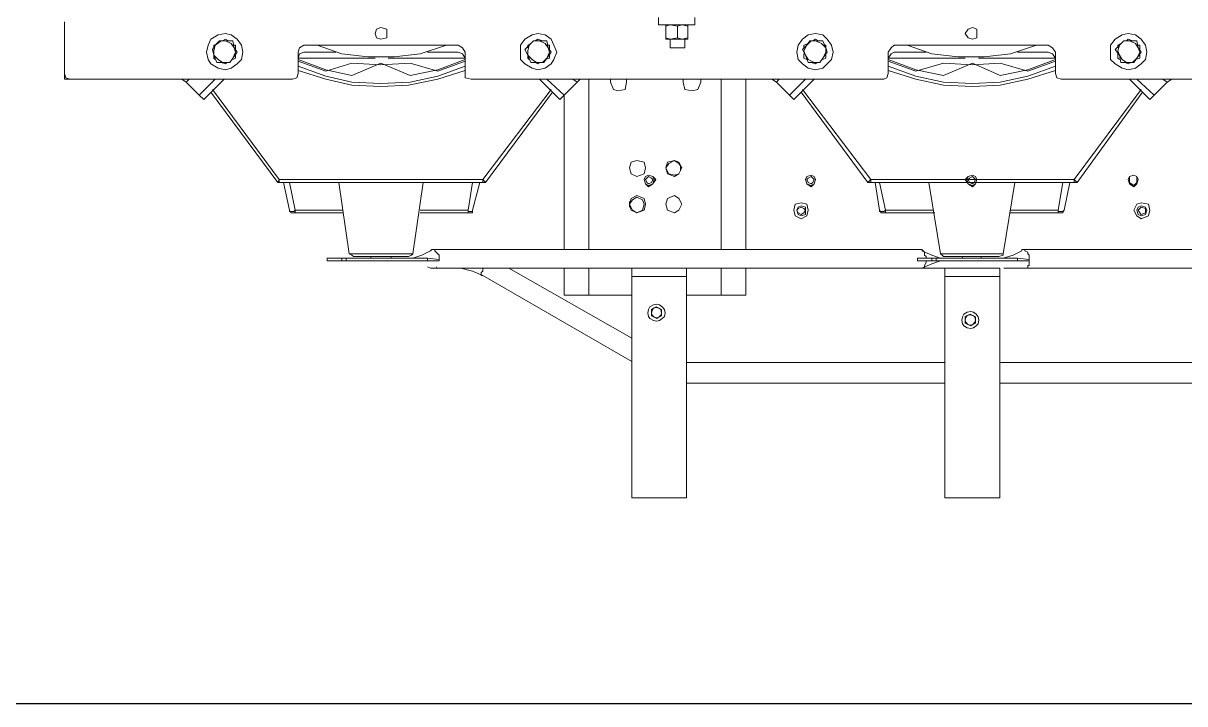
# Model space of a CAD drawing. Header units: millimetres. Extents: x 1341 to 37388, y -13954 to 1849.
# Drawn here: x 6954 to 7808, y -9904 to -9404 of the extents above; entities that cross this region are included whole.
import ezdxf

# ---------------------------------------------------------------- set-up
doc = ezdxf.new("R2010")
doc.units = ezdxf.units.MM
doc.layers.add('BARRAMENTOS', color=4, linetype='Continuous', lineweight=0)
doc.layers.add('P', color=250, linetype='Continuous', lineweight=9)

# ---------------------------------------------------------------- blocks, each defined once
blk = doc.blocks.new('TRANFORMADOR_IP00_TRAEL_VISTA_SUP')
at = {"layer": 'BARRAMENTOS'}
for p, q in [((-420.52, 180.49), (-420.52, 220.76)), ((-257.74, 220.76), (-257.74, 180.49)), ((-420.52, -49.9), (-420.52, -9.62)), ((-257.74, -9.62), (-257.74, -49.9))]:
    blk.add_line(p, q, dxfattribs=at)
for points in [[(-251.74, 180.49), (-420.52, 180.49), (-420.52, 220.76), (-251.74, 220.76)], [(-251.74, -49.9), (-420.52, -49.9), (-420.52, -9.62), (-251.74, -9.62)]]:
    blk.add_lwpolyline(points, close=True, dxfattribs=at)
at = {"layer": 'P', "color": 3, "linetype": 'Continuous', "lineweight": 5}
for p, q in [((-112.78, 551.56), (-114.92, 548.35)), ((-114.92, 548.35), (-112.78, 546.21)), ((-124.54, 538.73), (-127.75, 535.52)), ((-127.75, 535.52), (-112.78, 520.56)), ((-186.54, 479.94), (-120.26, 529.11)), ((-100.48, 525.9), (-95.13, 528.04)), ((-100.48, 521.63), (-100.48, 525.9)), ((-95.13, 528.04), (-90.86, 529.11)), ((-90.86, 529.11), (-87.65, 526.97)), ((-186.54, 330.29), (-186.54, 479.94)), ((-188.67, 476.73), (-208.98, 472.46)), ((-208.98, 468.18), (-188.67, 472.46)), ((-211.12, 468.18), (-211.12, 432.91)), ((-208.98, 432.91), (-208.98, 468.18)), ((-97.27, 409.39), (-97.27, 466.05)), ((-93, 461.77), (-93, 438.25)), ((-87.65, 461.77), (-87.65, 348.46)), ((-246.4, 444.67), (-244.26, 444.67)), ((-244.26, 444.67), (-245.33, 444.67)), ((-244.26, 444.67), (-244.26, 433.98)), ((-244.26, 430.77), (-244.26, 370.91)), ((-241.05, 381.6), (-241.05, 428.63)), ((-243.19, 425.43), (-243.19, 384.81)), ((-244.26, 412.6), (-243.19, 412.6)), ((-243.19, 397.63), (-244.26, 397.63)), ((-97.27, 343.12), (-97.27, 399.77)), ((-188.67, 374.12), (-241.05, 381.6)), ((-211.12, 376.26), (-211.12, 340.98)), ((-208.98, 340.98), (-208.98, 376.26)), ((-93, 370.91), (-93, 348.46)), ((-251.74, 197.75), (-251.74, 366.64)), ((-237.84, 366.64), (-237.84, 8.55)), ((-211.12, 340.98), (-208.98, 340.98)), ((-188.67, 337.78), (-208.98, 340.98)), ((-208.98, 337.78), (-188.67, 332.43)), ((-188.67, 330.29), (-188.67, 328.16)), ((-120.26, 280.05), (-186.54, 330.29)), ((-251.74, 311.05), (-303.07, 220.76)), ((-95.13, 297.16), (-90.86, 299.3)), ((-90.86, 299.3), (-87.65, 296.09)), ((-100.48, 295.02), (-95.13, 297.16)), ((-100.48, 290.74), (-100.48, 295.02)), ((-124.54, 270.43), (-112.78, 283.26)), ((-271.62, 220.76), (-271.62, 270.43)), ((-271.62, 270.43), (-251.74, 270.43)), ((-237.84, 270.43), (-124.54, 270.43)), ((-114.92, 260.81), (-112.78, 258.68)), ((-271.62, 252.26), (-251.74, 252.26)), ((-237.84, 252.26), (-112.78, 252.26)), ((-114.92, 236.23), (-112.78, 236.23)), ((-202.57, 222.33), (-206.85, 222.33)), ((-112.78, 224.47), (-114.92, 224.47)), ((-287.65, 204.29), (-286.65, 206.3)), ((-286.65, 206.3), (-284.64, 206.3)), ((-286.65, 206.3), (-284.64, 206.3)), ((-284.64, 206.3), (-282.12, 206.3)), ((-282.12, 206.3), (-281.12, 204.8)), ((-284.64, 198.76), (-282.12, 198.76)), ((-281.12, 204.8), (-280.11, 202.79)), ((-280.11, 202.79), (-281.12, 200.77)), ((-72.69, 200.96), (-67.34, 200.96)), ((-72.69, 174.23), (-72.69, 200.96)), ((-251.74, -12.62), (-251.74, 193.21)), ((-89.79, 192.4), (-89.79, 181.71)), ((-89.79, 192.4), (-83.38, 192.4)), ((-83.38, 183.85), (-83.38, 192.4)), ((-73.75, 195.61), (-72.69, 195.61)), ((-321.13, 180.49), (-321.13, -9.62)), ((-271.62, 136.82), (-271.62, 180.49)), ((-175.85, 184.92), (-180.12, 184.92)), ((-114.92, 182.78), (-112.78, 182.78)), ((-83.38, 181.71), (-89.79, 181.71)), ((-82.31, 187.06), (-73.75, 187.06)), ((-73.75, 179.58), (-72.69, 179.58)), ((-67.34, 174.23), (-72.69, 174.23)), ((-112.78, 169.96), (-114.92, 169.96)), ((-271.62, 154.99), (-251.74, 154.99)), ((-237.84, 154.99), (-112.78, 154.99)), ((-271.62, 136.82), (-251.74, 136.82)), ((-237.84, 136.82), (-112.78, 136.82)), ((-112.78, 117.58), (-114.92, 114.37)), ((-186.54, 44.89), (-120.26, 95.13)), ((-95.13, 93), (-90.86, 95.13)), ((-90.86, 95.13), (-87.65, 91.93)), ((-100.48, 90.86), (-95.13, 93)), ((-100.48, 86.58), (-100.48, 90.86)), ((-188.67, 44.89), (-188.67, -104.75)), ((-186.54, -104.75), (-186.54, 44.89)), ((-211.12, 34.21), (-211.12, -2.14)), ((-188.67, 41.69), (-208.98, 38.48)), ((-208.98, 34.21), (-188.67, 38.48)), ((-208.98, -1.07), (-208.98, 34.21)), ((-97.27, -24.58), (-97.27, 32.07)), ((-93, 27.79), (-93, 4.28)), ((-87.65, 27.79), (-87.65, -85.51)), ((-246.4, 10.69), (-244.26, 10.69)), ((-244.26, 10.69), (-245.33, 10.69)), ((-244.26, 10.69), (-244.26, 0)), ((-246.4, 0), (-244.26, 0)), ((-244.26, 0), (-244.26, -3.21)), ((-244.26, -3.21), (-244.26, -63.07)), ((-241.05, -52.38), (-241.05, -6.41)), ((-243.19, -8.55), (-243.19, -49.17)), ((-293, -26.57), (-291.99, -24.56)), ((-291.99, -24.56), (-289.98, -24.56)), ((-291.99, -24.56), (-289.98, -24.56)), ((-289.98, -24.56), (-287.47, -24.56)), ((-287.47, -24.56), (-286.46, -26.07)), ((-244.26, -22.45), (-243.19, -22.45)), ((-289.98, -32.1), (-287.47, -32.1)), ((-286.46, -26.07), (-285.46, -28.08)), ((-285.46, -28.08), (-286.46, -30.09)), ((-243.19, -36.34), (-244.26, -36.34)), ((-97.27, -90.86), (-97.27, -34.21)), ((-321.13, -49.9), (-321.13, -239.28)), ((-188.67, -60.93), (-241.05, -52.38)), ((-211.12, -57.72), (-211.12, -93)), ((-208.98, -93), (-208.98, -57.72)), ((-251.74, -242.28), (-251.74, -68.07)), ((-237.84, -67.34), (-237.84, -406.19)), ((-93, -63.07), (-93, -85.51)), ((-211.12, -93), (-208.98, -93)), ((-188.67, -96.2), (-208.98, -93)), ((-208.98, -97.27), (-188.67, -101.55)), ((-120.26, -153.92), (-186.54, -104.75)), ((-95.13, -137.89), (-90.86, -134.68)), ((-90.86, -134.68), (-87.65, -137.89)), ((-100.48, -138.96), (-95.13, -137.89)), ((-100.48, -143.23), (-100.48, -138.96)), ((-124.54, -163.54), (-112.78, -150.72)), ((-114.92, -173.16), (-112.78, -176.37))]:
    blk.add_line(p, q, dxfattribs=at)
for points in [[(-108.51, 637.94), (-112.78, 637.94), (-112.78, 633.66)], [(-70.55, 637.94), (-108.51, 637.94), (-111.71, 636.87), (-112.78, 633.66), (-112.78, 470.32)], [(-114.92, 548.35), (-124.54, 538.73), (-112.78, 526.97)], [(-122.4, 530.18), (-188.67, 481.01), (-186.54, 479.94)], [(-93, 533.39), (-98.34, 532.32), (-101.55, 530.18), (-104.75, 524.84), (-105.82, 519.49), (-104.75, 515.22), (-101.55, 510.94), (-98.34, 507.73), (-93, 506.66), (-87.65, 507.73), (-83.38, 510.94), (-80.17, 515.22), (-79.1, 519.49), (-80.17, 524.84), (-83.38, 530.18), (-87.65, 532.32), (-93, 533.39)], [(-100.48, 522.7), (-101.55, 519.49), (-100.48, 518.42)], [(-95.13, 528.04), (-98.34, 524.84), (-100.48, 521.63)], [(-87.65, 526.97), (-84.44, 523.77), (-84.44, 519.49), (-84.44, 514.15), (-89.79, 513.08), (-93, 510.94), (-97.27, 514.15), (-100.48, 516.28), (-100.48, 521.63)], [(-100.48, 521.63), (-100.48, 516.28), (-97.27, 514.15), (-93, 512.01), (-89.79, 513.08), (-86.58, 515.22), (-84.44, 519.49)], [(-98.34, 526.97), (-97.27, 528.04), (-94.06, 528.04)], [(-87.65, 526.97), (-91.93, 528.04), (-95.13, 528.04)], [(-86.58, 524.84), (-87.65, 528.04), (-89.79, 528.04)], [(-84.44, 519.49), (-84.44, 522.7), (-87.65, 526.97)], [(-84.44, 517.35), (-83.38, 519.49), (-84.44, 521.63)], [(-98.34, 514.15), (-97.27, 512.01), (-95.13, 512.01)], [(-87.65, 514.15), (-87.65, 512.01), (-90.86, 512.01)], [(-188.67, 481.01), (-188.67, 479.94), (-186.54, 479.94)], [(-188.67, 479.94), (-188.67, 330.29), (-186.54, 330.29)], [(-208.98, 472.46), (-211.12, 471.39), (-211.12, 470.32)], [(-211.12, 470.32), (-211.12, 468.18), (-208.98, 468.18)], [(-208.98, 468.18), (-210.05, 469.25), (-210.05, 472.46), (-208.98, 472.46)], [(-112.78, 470.32), (-111.71, 467.11), (-108.51, 466.05), (-93, 466.05)], [(-106.37, 466.05), (-112.78, 445.74), (-117.06, 426.5), (-118.13, 405.12)], [(-103.16, 466.05), (-110.64, 445.74), (-114.92, 426.5), (-115.99, 405.12)], [(-98.34, 466.05), (-105.82, 445.74), (-110.1, 426.5), (-101.02, 405.12)], [(-99.41, 466.05), (-106.89, 445.74), (-101.02, 426.5), (-102.09, 405.12)], [(-93, 461.77), (-94.06, 464.98), (-97.27, 466.05)], [(-87.65, 461.77), (-89.79, 464.98), (-93, 466.05)], [(-244.26, 444.67), (-246.4, 444.67), (-246.4, 433.98)], [(-87.65, 452.15), (-94.06, 433.98), (-96.2, 414.74), (-96.2, 395.5), (-94.06, 376.26), (-87.65, 357.02)], [(-188.67, 436.12), (-241.05, 428.63), (-242.12, 426.5), (-243.19, 425.43)], [(-244.26, 433.98), (-246.4, 433.98), (-246.4, 430.77), (-244.26, 430.77), (-244.26, 433.98)], [(-244.26, 370.91), (-246.4, 370.91), (-246.4, 430.77)], [(-118.13, 405.12), (-117.06, 384.81), (-112.78, 363.43), (-106.37, 343.12)], [(-115.99, 405.12), (-114.92, 383.74), (-110.64, 363.43), (-103.16, 343.12)], [(-101.02, 405.12), (-110.1, 383.74), (-105.82, 363.43), (-98.34, 343.12)], [(-102.09, 405.12), (-101.02, 383.74), (-106.89, 363.43), (-99.41, 343.12)], [(-79.1, 409.39), (-82.31, 408.32), (-83.38, 405.12), (-82.31, 400.84), (-79.1, 400.84), (-75.89, 400.84), (-74.82, 405.12), (-75.89, 408.32), (-79.1, 409.39)], [(-243.19, 384.81), (-242.12, 382.67), (-241.05, 381.6)], [(-244.26, 381.6), (-242.12, 375.19), (-238.91, 368.77)], [(-251.74, 368.77), (-250.67, 370.91)], [(-251.74, 368.77), (-251.74, 365.57), (-251.74, 364.5), (-250.67, 363.96)], [(-246.4, 370.91), (-246.4, 362.36), (-245.33, 362.36)], [(-244.26, 370.91), (-245.33, 362.36), (-243.19, 362.36), (-242.12, 362.36), (-241.05, 363.43), (-239.98, 364.5), (-238.91, 365.57), (-237.84, 365.57), (-237.84, 367.71), (-238.91, 368.77)], [(-320.27, 220.76), (-257.09, 330.29), (-253.88, 337.78), (-251.74, 346.33)], [(-93, 343.12), (-108.51, 343.12), (-111.71, 343.12), (-112.78, 338.84), (-112.78, 35.27), (-111.71, 33.14), (-108.51, 32.07), (-93, 32.07)], [(-97.27, 343.12), (-94.06, 345.26), (-93, 348.46)], [(-93, 343.12), (-89.79, 345.26), (-87.65, 348.46)], [(-211.12, 340.98), (-211.12, 339.91), (-211.12, 337.78), (-208.98, 337.78)], [(-208.98, 337.78), (-210.05, 337.78), (-210.05, 340.98), (-208.98, 340.98)], [(-251.74, 330.29), (-253.88, 330.29), (-254.95, 331.36), (-257.09, 331.36), (-257.09, 330.29)], [(-122.4, 278.99), (-188.67, 328.16), (-186.54, 330.29)], [(-93, 302.5), (-98.34, 302.5), (-101.55, 299.3), (-104.75, 293.95), (-105.82, 289.67), (-104.75, 284.33), (-101.55, 280.05), (-98.34, 277.92), (-93, 275.78), (-87.65, 277.92), (-83.38, 280.05), (-80.17, 284.33), (-79.1, 289.67), (-80.17, 293.95), (-83.38, 299.3), (-87.65, 302.5), (-93, 302.5)], [(-100.48, 291.81), (-101.55, 289.67), (-100.48, 288.61)], [(-95.13, 297.16), (-98.34, 293.95), (-100.48, 290.74)], [(-87.65, 296.09), (-84.44, 292.88), (-84.44, 288.61), (-84.44, 283.26), (-89.79, 282.19), (-93, 280.05), (-97.27, 283.26), (-100.48, 285.4), (-100.48, 290.74)], [(-100.48, 290.74), (-100.48, 286.47), (-97.27, 283.26), (-93, 281.12), (-89.79, 282.19), (-86.58, 284.33), (-84.44, 288.61)], [(-98.34, 296.09), (-97.27, 297.16), (-94.06, 297.16)], [(-87.65, 296.09), (-91.93, 297.16), (-95.13, 297.16)], [(-86.58, 295.02), (-87.65, 297.16), (-89.79, 297.16)], [(-84.44, 288.61), (-84.44, 292.88), (-87.65, 296.09)], [(-84.44, 286.47), (-83.38, 289.67), (-84.44, 291.81)], [(-112.78, 288.61), (-127.75, 273.64), (-124.54, 270.43)], [(-98.34, 284.33), (-97.27, 281.12), (-95.13, 281.12)], [(-87.65, 283.26), (-87.65, 281.12), (-90.86, 281.12)], [(-112.78, 264.02), (-114.92, 260.81), (-124.54, 270.43)], [(-114.92, 236.23), (-120.26, 234.09), (-121.33, 230.88), (-120.26, 225.54), (-114.92, 224.47)], [(-204.71, 222.33), (-208.98, 220.2), (-211.12, 216.99), (-208.98, 212.71), (-204.71, 211.64), (-201.5, 212.71), (-199.36, 216.99), (-201.5, 220.2), (-204.71, 222.33)], [(-204.71, 222.33), (-208.98, 221.26), (-211.12, 216.99), (-208.98, 211.64), (-204.71, 210.58), (-200.43, 211.64), (-198.3, 216.99), (-200.43, 221.26), (-204.71, 222.33)], [(-177.99, 222.33), (-182.26, 221.26), (-184.4, 216.99), (-182.26, 211.64), (-177.99, 210.58), (-173.71, 211.64), (-172.64, 216.99), (-173.71, 221.26), (-177.99, 222.33)], [(-284.64, 208.82), (-287.15, 208.32), (-288.66, 207.31), (-290.17, 204.8), (-290.67, 202.28), (-290.17, 200.27), (-288.66, 198.26), (-287.15, 196.75), (-284.64, 196.25), (-282.12, 196.75), (-280.11, 198.26), (-278.61, 200.27), (-278.1, 202.28), (-278.61, 204.8), (-280.11, 207.31), (-282.12, 208.32), (-284.64, 208.82)], [(-284.64, 206.3), (-286.15, 205.8), (-287.65, 204.29)], [(-281.12, 204.8), (-282.63, 205.8), (-284.64, 206.3)], [(-186.54, 211.64), (-189.74, 210.58), (-191.88, 208.44), (-189.74, 205.23), (-186.54, 203.09), (-184.4, 205.23), (-183.33, 208.44), (-184.4, 210.58), (-186.54, 211.64)], [(-186.54, 211.64), (-189.74, 210.58), (-190.81, 208.44), (-189.74, 205.23), (-186.54, 203.09), (-184.4, 205.23), (-183.33, 208.44), (-184.4, 210.58), (-186.54, 211.64)], [(-186.54, 211.64), (-189.74, 210.58), (-190.81, 208.44), (-189.74, 205.23), (-186.54, 204.16), (-184.4, 205.23), (-183.33, 208.44), (-184.4, 210.58), (-186.54, 211.64)], [(-186.54, 210.58), (-188.67, 209.51), (-189.74, 208.44), (-188.67, 206.3), (-186.54, 205.23), (-185.47, 206.3), (-184.4, 208.44), (-185.47, 209.51), (-186.54, 210.58)], [(-287.65, 204.29), (-288.16, 202.28), (-287.65, 200.77), (-286.15, 199.27), (-284.64, 198.76), (-282.12, 199.27), (-281.12, 200.77), (-282.12, 198.76), (-286.65, 198.76), (-287.65, 200.77), (-288.66, 202.28), (-287.65, 204.29)], [(-281.12, 200.77), (-280.62, 202.79), (-281.12, 204.8)], [(-204.71, 195.61), (-208.98, 194.54), (-211.12, 189.2), (-208.98, 185.99), (-204.71, 183.85), (-200.43, 185.99), (-198.3, 189.2), (-200.43, 194.54), (-204.71, 195.61)], [(-177.99, 195.61), (-182.26, 194.54), (-184.4, 189.2), (-182.26, 185.99), (-177.99, 183.85), (-173.71, 185.99), (-172.64, 189.2), (-173.71, 194.54), (-177.99, 195.61)], [(-177.99, 195.61), (-182.26, 193.47), (-183.33, 189.2), (-182.26, 185.99), (-177.99, 183.85), (-174.78, 185.99), (-172.64, 189.2), (-174.78, 193.47), (-177.99, 195.61)], [(-82.31, 195.61), (-83.38, 192.4), (-82.31, 187.06)], [(-82.31, 195.61), (-83.38, 195.61), (-83.38, 192.4)], [(-72.69, 192.4), (-73.75, 195.61), (-82.31, 195.61)], [(-72.69, 192.4), (-73.75, 187.06), (-72.69, 183.85)], [(-336.1, -9.62), (-336.1, 180.49)], [(-114.92, 182.78), (-120.26, 181.71), (-121.33, 176.37), (-120.26, 172.09), (-114.92, 169.96)], [(-82.31, 187.06), (-83.38, 183.85), (-82.31, 179.58), (-73.75, 179.58), (-72.69, 183.85)], [(-82.31, 179.58), (-83.38, 179.58), (-83.38, 183.85)], [(-112.78, 112.24), (-114.92, 114.37), (-124.54, 104.75), (-112.78, 93)], [(-112.78, 86.58), (-127.75, 101.55), (-124.54, 104.75)], [(-208.98, 101.55), (-213.26, 100.48), (-215.4, 96.2), (-213.26, 91.93), (-208.98, 90.86), (-204.71, 91.93), (-203.64, 96.2), (-204.71, 100.48), (-208.98, 101.55)], [(-208.98, 99.41), (-212.19, 98.34), (-213.26, 96.2), (-212.19, 93), (-208.98, 93), (-206.85, 93), (-205.78, 96.2), (-206.85, 98.34), (-208.98, 99.41)], [(-208.98, 99.41), (-211.12, 98.34), (-212.19, 96.2), (-211.12, 94.06), (-208.98, 93), (-207.92, 94.06), (-206.85, 96.2), (-207.92, 98.34), (-208.98, 99.41)], [(-122.4, 96.2), (-188.67, 47.03), (-186.54, 44.89)], [(-93, 99.41), (-98.34, 98.34), (-101.55, 95.13), (-104.75, 90.86), (-105.82, 85.51), (-104.75, 80.17), (-101.55, 76.96), (-98.34, 73.75), (-93, 72.69), (-87.65, 73.75), (-83.38, 76.96), (-80.17, 80.17), (-79.1, 85.51), (-80.17, 90.86), (-83.38, 95.13), (-87.65, 98.34), (-93, 99.41)], [(-98.34, 91.93), (-97.27, 94.06), (-94.06, 94.06)], [(-87.65, 91.93), (-91.93, 94.06), (-95.13, 93)], [(-86.58, 90.86), (-87.65, 94.06), (-89.79, 94.06)], [(-186.54, 93), (-189.74, 91.93), (-191.88, 88.72), (-189.74, 86.58), (-186.54, 85.51), (-184.4, 86.58), (-183.33, 88.72), (-184.4, 91.93), (-186.54, 93)], [(-186.54, 93), (-189.74, 91.93), (-190.81, 88.72), (-189.74, 86.58), (-186.54, 85.51), (-184.4, 86.58), (-183.33, 88.72), (-184.4, 91.93), (-186.54, 93)], [(-186.54, 93), (-189.74, 91.93), (-190.81, 88.72), (-189.74, 86.58), (-186.54, 85.51), (-184.4, 86.58), (-183.33, 88.72), (-184.4, 91.93), (-186.54, 93)], [(-186.54, 91.93), (-188.67, 90.86), (-189.74, 88.72), (-188.67, 87.65), (-186.54, 86.58), (-185.47, 87.65), (-184.4, 88.72), (-185.47, 90.86), (-186.54, 91.93)], [(-100.48, 88.72), (-101.55, 85.51), (-100.48, 84.44)], [(-95.13, 93), (-98.34, 90.86), (-100.48, 86.58)], [(-87.65, 91.93), (-84.44, 89.79), (-84.44, 85.51), (-84.44, 80.17), (-89.79, 78.03), (-93, 76.96), (-97.27, 80.17), (-100.48, 82.31), (-100.48, 86.58)], [(-100.48, 86.58), (-100.48, 82.31), (-97.27, 80.17), (-93, 78.03), (-89.79, 78.03), (-86.58, 81.24), (-84.44, 85.51)], [(-84.44, 85.51), (-84.44, 88.72), (-87.65, 91.93)], [(-84.44, 83.38), (-83.38, 85.51), (-84.44, 87.65)], [(-98.34, 80.17), (-97.27, 78.03), (-95.13, 78.03)], [(-87.65, 80.17), (-87.65, 78.03), (-90.86, 78.03)], [(-188.67, 47.03), (-188.67, 44.89), (-186.54, 44.89)], [(-208.98, 38.48), (-211.12, 37.41), (-211.12, 35.27)], [(-211.12, 35.27), (-211.12, 34.21), (-208.98, 34.21)], [(-208.98, 34.21), (-210.05, 35.27), (-210.05, 38.48), (-208.98, 38.48)], [(-106.37, 32.07), (-112.78, 11.76), (-117.06, -8.55), (-118.13, -29.93)], [(-103.16, 32.07), (-110.64, 11.76), (-114.92, -8.55), (-115.99, -29.93)], [(-98.34, 32.07), (-105.82, 11.76), (-110.1, -8.55), (-101.02, -29.93)], [(-99.41, 32.07), (-106.89, 11.76), (-101.02, -8.55), (-102.09, -29.93)], [(-93, 27.79), (-94.06, 29.93), (-97.27, 32.07)], [(-87.65, 27.79), (-89.79, 29.93), (-93, 32.07)], [(-87.65, 18.17), (-94.06, 0), (-96.2, -19.24), (-96.2, -38.48), (-94.06, -57.72), (-87.65, -76.96)], [(-246.4, 4.28), (-247.46, 4.28), (-249.6, 5.34), (-249.6, 5.34), (-251.74, 5.34), (-251.74, 6.41), (-251.74, 8.55)], [(-244.26, 10.69), (-246.4, 10.69), (-246.4, 0)], [(-237.84, 8.55), (-237.84, 7.48), (-238.91, 6.41), (-239.98, 5.34), (-241.05, 5.34), (-242.12, 5.34), (-243.19, 4.28), (-244.26, 4.28)], [(-246.4, -6.41), (-248.53, 0), (-251.74, 7.48)], [(-244.26, -3.21), (-246.4, -3.21), (-246.4, 0)], [(-238.91, 7.48), (-242.12, 0), (-244.26, -6.41)], [(-188.67, 2.14), (-241.05, -6.41), (-242.12, -7.48), (-243.19, -8.55)], [(-244.26, -63.07), (-246.4, -63.07), (-246.4, -3.21)], [(-289.98, -22.05), (-292.5, -22.55), (-294, -23.56), (-295.51, -26.07), (-296.02, -28.58), (-295.51, -30.59), (-294, -32.6), (-292.5, -34.11), (-289.98, -34.62), (-287.47, -34.11), (-285.46, -32.6), (-283.95, -30.59), (-283.45, -28.58), (-283.95, -26.07), (-285.46, -23.56), (-287.47, -22.55), (-289.98, -22.05)], [(-289.98, -24.56), (-291.49, -25.06), (-293, -26.57)], [(-286.46, -26.07), (-287.97, -25.06), (-289.98, -24.56)], [(-186.54, -24.58), (-189.74, -26.72), (-191.88, -29.93), (-189.74, -32.07), (-186.54, -33.14), (-184.4, -32.07), (-183.33, -29.93), (-184.4, -26.72), (-186.54, -24.58)], [(-186.54, -24.58), (-189.74, -26.72), (-190.81, -29.93), (-189.74, -32.07), (-186.54, -33.14), (-184.4, -32.07), (-183.33, -29.93), (-184.4, -26.72), (-186.54, -24.58)], [(-79.1, -24.58), (-82.31, -26.72), (-83.38, -29.93), (-82.31, -33.14), (-79.1, -33.14), (-75.89, -33.14), (-74.82, -29.93), (-75.89, -26.72), (-79.1, -24.58)], [(-293, -26.57), (-293.5, -28.58), (-293, -30.09), (-291.49, -31.6), (-289.98, -32.1), (-287.47, -31.6), (-286.46, -30.09), (-287.47, -32.1), (-291.99, -32.1), (-293, -30.09), (-294, -28.58), (-293, -26.57)], [(-286.46, -30.09), (-285.96, -28.08), (-286.46, -26.07)], [(-186.54, -25.65), (-189.74, -26.72), (-190.81, -29.93), (-189.74, -32.07), (-186.54, -33.14), (-184.4, -32.07), (-183.33, -29.93), (-184.4, -26.72), (-186.54, -25.65)], [(-186.54, -26.72), (-188.67, -27.79), (-189.74, -29.93), (-188.67, -31), (-186.54, -32.07), (-185.47, -31), (-184.4, -29.93), (-185.47, -27.79), (-186.54, -26.72)], [(-118.13, -29.93), (-117.06, -50.24), (-112.78, -70.55), (-106.37, -90.86)], [(-115.99, -29.93), (-114.92, -50.24), (-110.64, -70.55), (-103.16, -90.86)], [(-101.02, -29.93), (-110.1, -50.24), (-105.82, -70.55), (-98.34, -90.86)], [(-102.09, -29.93), (-101.02, -50.24), (-106.89, -70.55), (-99.41, -90.86)], [(-336.1, -239.28), (-336.1, -49.9)], [(-243.19, -49.17), (-242.12, -52.38), (-241.05, -52.38)], [(-251.74, -52.9), (-251.74, -68.41), (-251.74, -70.55), (-249.6, -70.55), (-249.6, -71.62), (-247.46, -71.62), (-246.4, -71.62)], [(-244.26, -52.38), (-242.12, -59.86), (-238.91, -66.27)], [(-246.4, -63.07), (-246.4, -71.62), (-245.33, -71.62)], [(-244.26, -63.07), (-245.33, -71.62), (-243.19, -71.62), (-242.12, -71.62), (-241.05, -70.55), (-239.98, -70.55), (-238.91, -68.41), (-237.84, -68.41), (-237.84, -66.27), (-238.91, -66.27)], [(-211.12, -93), (-211.12, -94.06), (-211.12, -96.2), (-208.98, -97.27)], [(-208.98, -97.27), (-210.05, -96.2), (-210.05, -93), (-208.98, -93)], [(-93, -90.86), (-108.51, -90.86), (-111.71, -91.93), (-112.78, -95.13), (-112.78, -398.7), (-111.71, -400.84), (-108.51, -402.98), (-93, -402.98)], [(-97.27, -90.86), (-94.06, -88.72), (-93, -85.51)], [(-93, -90.86), (-89.79, -88.72), (-87.65, -85.51)], [(-186.54, -104.75), (-188.67, -104.75), (-188.67, -106.89)], [(-122.4, -154.99), (-188.67, -106.89), (-186.54, -104.75)], [(-93, -131.48), (-98.34, -131.48), (-101.55, -134.68), (-104.75, -140.03), (-105.82, -144.3), (-104.75, -149.65), (-101.55, -153.92), (-98.34, -157.13), (-93, -158.2), (-87.65, -157.13), (-83.38, -153.92), (-80.17, -149.65), (-79.1, -144.3), (-80.17, -140.03), (-83.38, -134.68), (-87.65, -131.48), (-93, -131.48)], [(-186.54, -144.3), (-189.74, -145.37), (-191.88, -148.58), (-189.74, -150.72), (-186.54, -151.79), (-184.4, -150.72), (-183.33, -148.58), (-184.4, -145.37), (-186.54, -144.3)], [(-100.48, -142.17), (-101.55, -144.3), (-100.48, -146.44)], [(-87.65, -137.89), (-84.44, -141.1), (-84.44, -145.37), (-84.44, -150.72), (-89.79, -151.79), (-93, -153.92), (-97.27, -150.72), (-100.48, -148.58), (-100.48, -143.23)], [(-95.13, -137.89), (-98.34, -140.03), (-100.48, -143.23)], [(-100.48, -143.23), (-100.48, -147.51), (-97.27, -150.72), (-93, -152.85), (-89.79, -151.79), (-86.58, -149.65), (-84.44, -145.37)], [(-98.34, -137.89), (-97.27, -136.82), (-94.06, -136.82)], [(-87.65, -137.89), (-91.93, -136.82), (-95.13, -137.89)], [(-86.58, -138.96), (-87.65, -136.82), (-89.79, -136.82)], [(-84.44, -145.37), (-84.44, -141.1), (-87.65, -137.89)], [(-84.44, -147.51), (-83.38, -144.3), (-84.44, -143.23)], [(-208.98, -148.58), (-213.26, -150.72), (-215.4, -153.92), (-213.26, -159.27), (-208.98, -160.34), (-204.71, -159.27), (-203.64, -153.92), (-204.71, -150.72), (-208.98, -148.58)], [(-208.98, -150.72), (-212.19, -151.79), (-213.26, -153.92), (-212.19, -157.13), (-208.98, -158.2), (-206.85, -157.13), (-205.78, -153.92), (-206.85, -151.79), (-208.98, -150.72)], [(-208.98, -151.79), (-211.12, -152.85), (-212.19, -153.92), (-211.12, -157.13), (-208.98, -157.13), (-207.92, -157.13), (-206.85, -153.92), (-207.92, -152.85), (-208.98, -151.79)], [(-186.54, -145.37), (-188.67, -145.37), (-190.81, -148.58), (-188.67, -150.72), (-186.54, -150.72), (-184.4, -150.72), (-183.33, -148.58), (-184.4, -145.37), (-186.54, -145.37)], [(-112.78, -145.37), (-127.75, -160.34), (-124.54, -163.54)], [(-98.34, -149.65), (-97.27, -152.85), (-95.13, -152.85)], [(-87.65, -150.72), (-87.65, -152.85), (-90.86, -152.85)], [(-112.78, -169.96), (-114.92, -173.16), (-124.54, -163.54)]]:
    blk.add_lwpolyline(points, dxfattribs=at)

msp = doc.modelspace()

# ---------------------------------------------------------------- linework, layer by layer
msp.add_line((8700, -9904.15), (2790, -9904.15))

# ---------------------------------------------------------------- block references
at = {"rotation": 89.99999999999999}
msp.add_blockref('TRANFORMADOR_IP00_TRAEL_VISTA_SUP', (7622.14, -9332.24), dxfattribs=at)

doc.saveas('drawing.dxf')
